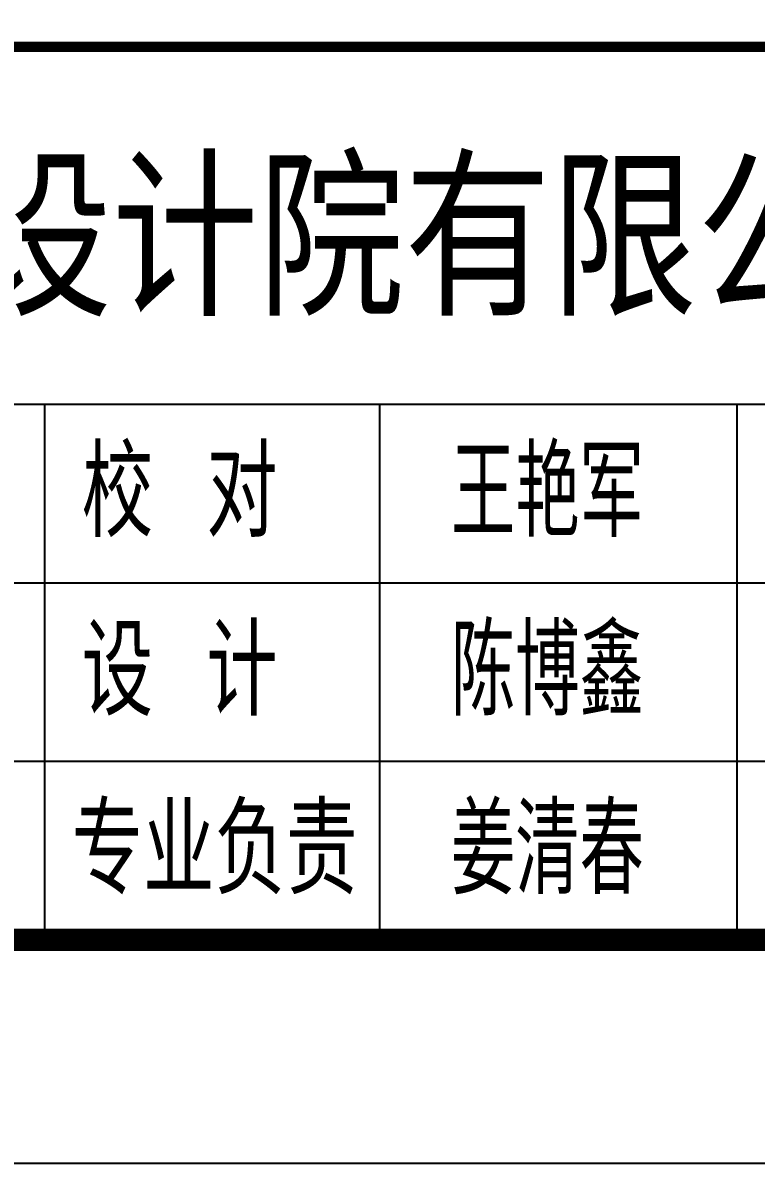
# Model space of a CAD drawing. Extents: x 5874492 to 7194610, y -939842 to -279257.
# Drawn here: x 6176853 to 6178495, y -772731 to -770177 of the extents above; entities that cross this region are included whole.
import ezdxf
from ezdxf.enums import TextEntityAlignment as Align

# ---------------------------------------------------------------- set-up
doc = ezdxf.new("R2010")
doc.units = 0
doc.header["$LTSCALE"] = 1000
doc.linetypes.add('DASH', pattern=[0.35, 0.25, -0.1])
doc.layers.add('PUB_TEXT', color=7, linetype='Continuous')
doc.layers.add('Y-云图图框', color=7, linetype='Continuous')
doc.layers.add('S-板-COLU', color=50, linetype='DASH', lineweight=20)
doc.styles.add('_YT_Name', font='', dxfattribs={"width": 0.8})
doc.styles.add('_YT_Sign_Text', font='ros.shx', dxfattribs={"width": 0.8, "bigfont": 'hztxt.shx'})
doc.styles.add('GB', font='gbenor.shx', dxfattribs={"bigfont": 'gbcbig.shx'})
doc.styles.get("Standard").update_dxf_attribs({"font": 'gbenor.shx', "bigfont": 'gbcbig.shx'})
doc.styles.get('_YT_Name').set_extended_font_data('SimHei')

# ---------------------------------------------------------------- blocks, each defined once
blk = doc.blocks.new('ECMCTK_A1_竖_单行图名--0')
for p, q in [((326, 34), (566, 34)), ((377, 34), (377, 10)), ((392, 34), (392, 10)), ((408, 10), (408, 34)), ((326, 26), (566, 26)), ((326, 18), (442.965, 18))]:
    blk.add_line(p, q)
at = {"color": 4}
blk.add_lwpolyline([(0, 0), (594, 0), (594, 841), (0, 841)], close=True, dxfattribs=at)
for points, const_width in [([(10, 10), (584, 10), (584, 816), (10, 816)], 1), ([(326, 10), (584, 10), (584, 50), (326, 50)], 0.45)]:
    blk.add_lwpolyline(points, close=True, dxfattribs=dict(const_width=const_width))
at = {"const_width": 0.45}
blk.add_lwpolyline([(326, 10), (326, 50.01), (566, 50.01)], dxfattribs=at)
at = {"style": '_YT_Sign_Text', "width": 0.8}
for s, p in [('校  对', (378.661, 28.046)), ('设  计', (378.661, 20.046)), ('专业负责', (378.207, 12.046))]:
    blk.add_text(s, height=4, dxfattribs=at).set_placement(p)
at = {"color": 80, "flags": 3}
for tag, height, p in [('YTHQINS', 3, (593.314, 817.5)), ('ECMCKEY', 3, (440.092, 590.571)), ('YTTQINS', 3.75, (595.351, 11.875)), ('YTFRAME', 3, (375.972, 4.922)), ('YTBARCODE_T1', 3, (493.744, 4.57))]:
    blk.add_attdef(tag, text='', height=height, dxfattribs=at).set_placement(p, align=Align.MIDDLE_CENTER)
for tag, height, style, width, p in [('证书编号', 4, '_YT_Sign_Text', 0.8, (461.866, 43.811)), ('审查批准号', 4, '_YT_Sign_Text', 0.8, (514.064, 43.811)), ('工程号', 4, '_YT_Sign_Text', 0.5, (557.076, 44.123)), ('设计单位', 6, '_YT_Name', 0.8, (376.746, 38.601)), ('建设单位', 4, '_YT_Sign_Text', 0.8, (487.96, 36.114)), ('阶段', 4, '_YT_Sign_Text', 0.8, (557.076, 35.814)), ('项目号', 4, '_YT_Sign_Text', 0.5, (575.077, 33.721)), ('项目名称', 4, '_YT_Sign_Text', 0.8, (487.96, 28.114)), ('专业', 4, '_YT_Sign_Text', 0.8, (557.076, 27.31)), ('图纸编号', 4, '_YT_Sign_Text', 0.5, (556.929, 19.362)), ('图纸名称', 4.5, '_YT_Name', 0.8, (488.389, 15.063)), ('版本号', 4, '_YT_Sign_Text', 0.8, (575.077, 13.002)), ('出图比例', 4.2, '_YT_Sign_Text', 0.8, (434.825, 11.782)), ('日期', 4, '_YT_Sign_Text', 0.5, (556.88, 12.129))]:
    blk.add_attdef(tag, text='', height=height, dxfattribs=dict(style=style, width=width)).set_placement(p, align=Align.CENTER)
at = {"style": '_YT_Sign_Text', "width": 0.8, "flags": 3}
for tag, p, height in [('{审定人}', (358.87, 26.451), 6.24), ('{校对人}', (411.349, 26.531), 6.24), ('[审定人]', (343.945, 27.808), 4.104), ('[校对人]', (395.235, 27.824), 4.104), ('{审核人}', (359.98, 18.44), 6.24), ('{设计人}', (411.48, 18.539), 6.24), ('[设计人]', (395.473, 20.211), 4.104), ('[审核人]', (344.012, 19.756), 4.104), ('{项目负责人}', (361.28, 10.719), 6.24), ('{专业负责人}', (411.579, 10.361), 6.24), ('[项目负责人]', (343.778, 12.012), 4.104), ('[专业负责人]', (395.741, 11.768), 4.104)]:
    blk.add_attdef(tag, p, '', height=height, dxfattribs=at)
at = {"color": 80, "flags": 3}
for tag, p in [('YTQRCODE', (304.556, 12.073)), ('YTBZSIT', (10, 10)), ('EXT_TK_LEFT', (10, 10))]:
    blk.add_attdef(tag, p, '', height=3, dxfattribs=at)
blk = doc.blocks.new('sgfjhgfkjhgkjhlk')
at = {"layer": 'PUB_TEXT', "style": 'GB'}
for s, p in [('王艳军', (6114218.5, -1409570.2)), ('陈博鑫', (6114218.5, -1410370.2)), ('姜清春', (6114218.5, -1411170.3))]:
    blk.add_text(s, height=400, dxfattribs=at).set_placement(p, align=Align.CENTER)

msp = doc.modelspace()

# ---------------------------------------------------------------- block references
at = {"layer": 'S-板-COLU', "xscale": 0.5, "yscale": 0.5, "zscale": 0.5}
msp.add_blockref('sgfjhgfkjhgkjhlk', (3120917.9, -66543.8), dxfattribs=at)
at = {"layer": 'Y-云图图框'}
ref = msp.add_blockref('ECMCTK_A1_竖_单行图名--0', (6158051.7, -772731.2), dxfattribs=dict(at, xscale=50, yscale=50, zscale=50))
ref.add_attrib('设计单位', '广东博意建筑设计院有限公司', dxfattribs={"layer": '0', "height": 300, "style": '_YT_Name', "width": 0.8}).set_placement((6176889, -770801.2), align=Align.CENTER)

doc.saveas('drawing.dxf')
